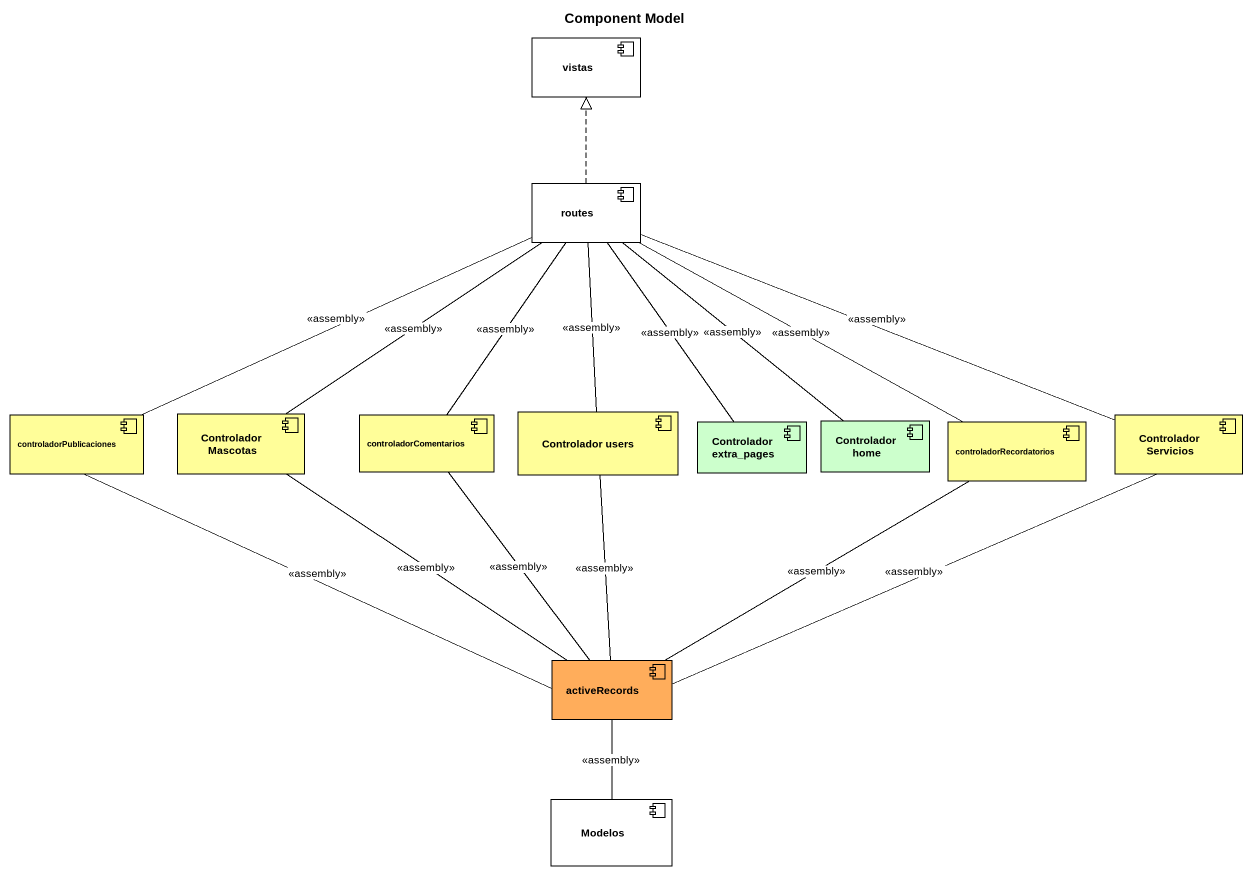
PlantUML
@startuml
title Component Model
component vistas
component routes
component "Controlador users" as Controlador_users #FFFE99
component controladorPublicaciones #FFFE99
component "Controlador Mascotas" as Controlador_Mascotas #FFFE99
component controladorComentarios #FFFE99
component "Controlador extra_pages" as Controlador_extra_pages #CCFFCC
component "Controlador home" as Controlador_home #CCFFCC
component controladorRecordatorios #FFFE99
component "Controlador Servicios" as Controlador_Servicios #FFFE99
component activeRecords #FFAD5B
component Modelos
routes .up.|> vistas
routes -- Controlador_users : <<assembly>>
routes -left- controladorPublicaciones : <<assembly>>
routes -- Controlador_Mascotas : <<assembly>>
routes -- controladorComentarios : <<assembly>>
routes -- Controlador_extra_pages : <<assembly>>
routes -- Controlador_home : <<assembly>>
routes -right- controladorRecordatorios : <<assembly>>
routes -right- Controlador_Servicios : <<assembly>>
Controlador_users -- activeRecords : <<assembly>>
controladorPublicaciones -right- activeRecords : <<assembly>>
Controlador_Mascotas -- activeRecords : <<assembly>>
controladorComentarios -- activeRecords : <<assembly>>
controladorRecordatorios -left- activeRecords : <<assembly>>
Controlador_Servicios -left- activeRecords : <<assembly>>
activeRecords -- Modelos : <<assembly>>
@enduml
